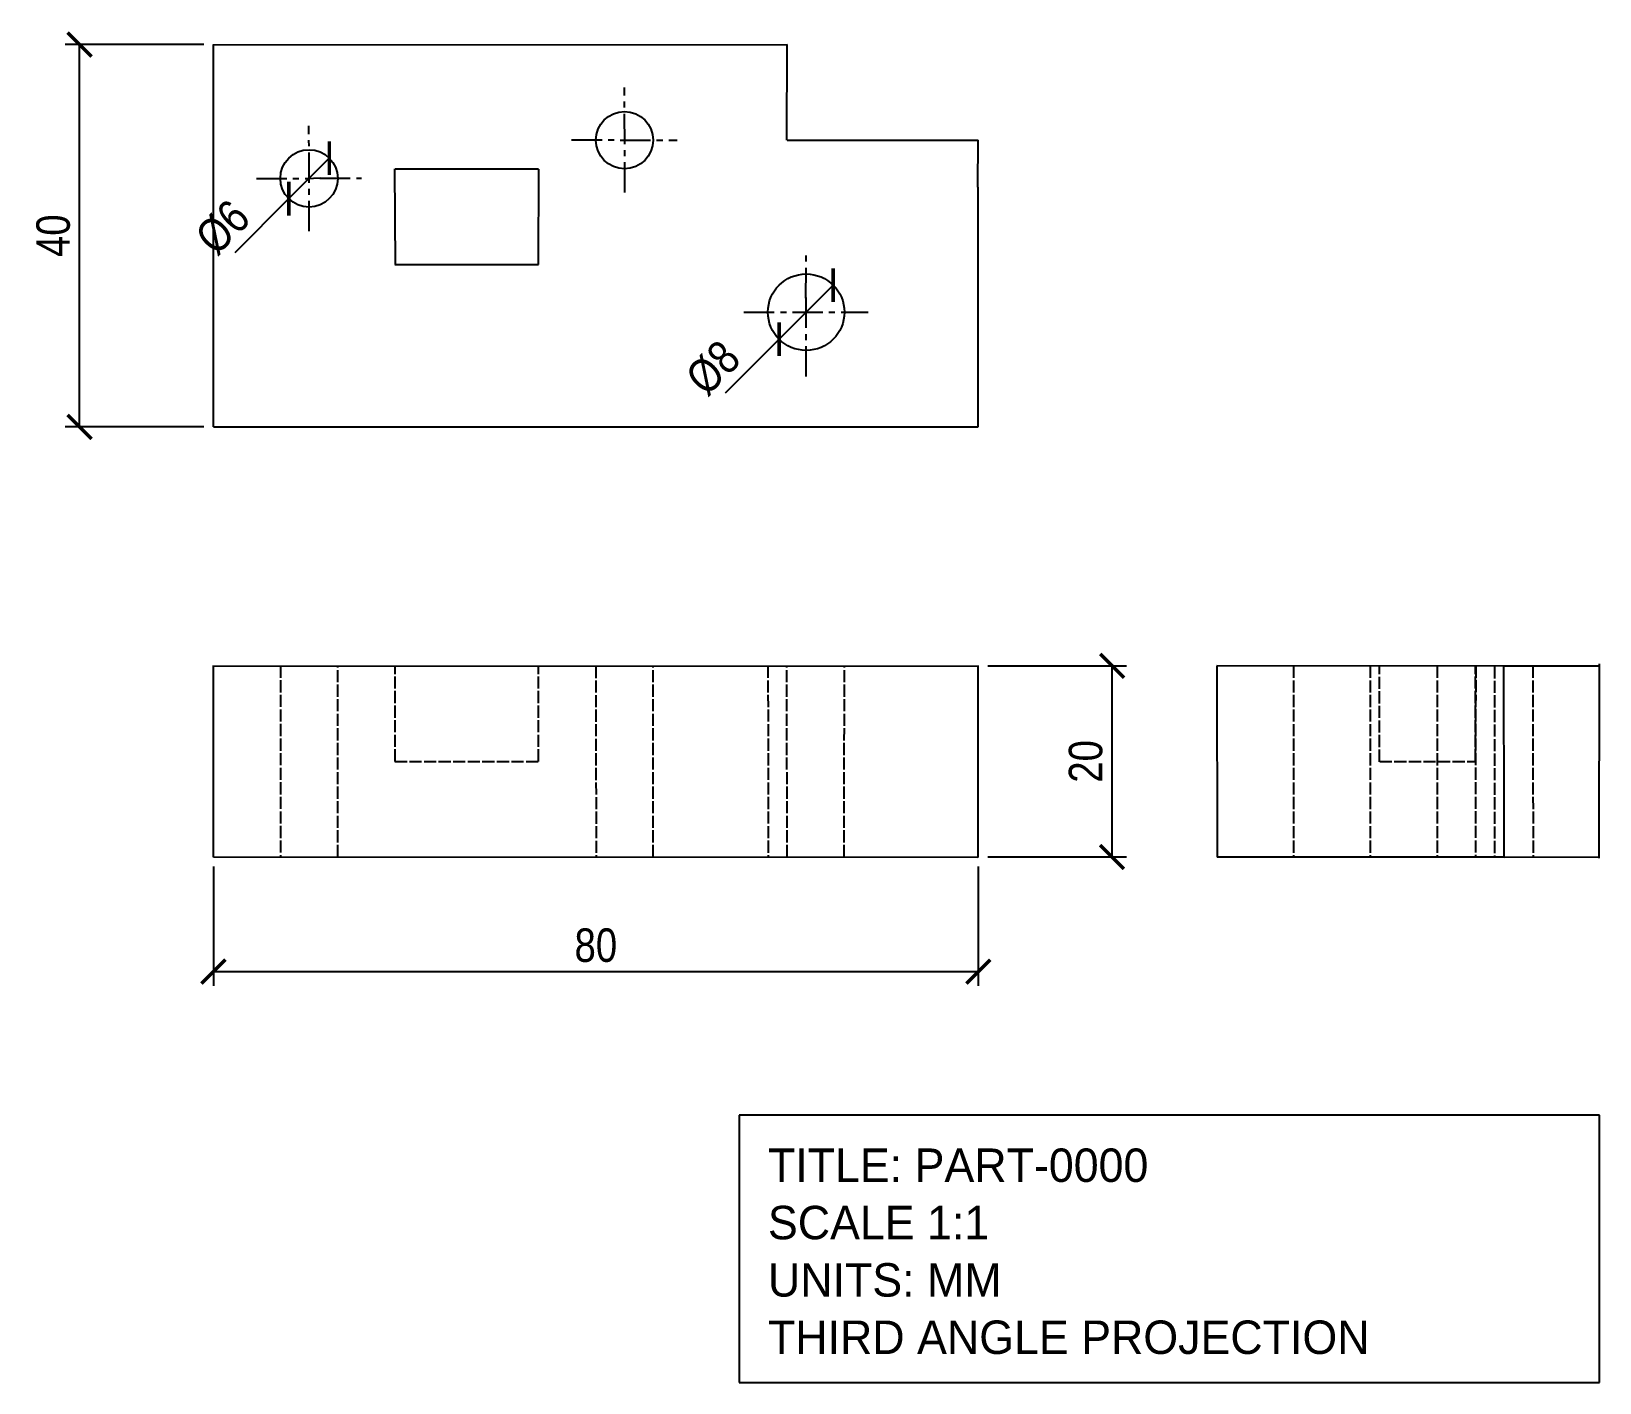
# Model space of a CAD drawing. Extents: x -19 to 145, y -55 to 86.
import ezdxf

# ---------------------------------------------------------------- set-up
doc = ezdxf.new("R2010")
doc.units = 0
doc.linetypes.add('CENTER', pattern=[5.08, 3.175, -0.635, 0.635, -0.635])
doc.linetypes.add('DASHED', pattern=[1.524, 1.27, -0.254])
for name, color, linetype in [('CENTER', 1, 'CENTER'), ('DIM', 3, 'CONTINUOUS'), ('HIDDEN', 8, 'DASHED'), ('TITLE', 5, 'CONTINUOUS'), ('VISIBLE', 7, 'CONTINUOUS')]:
    doc.layers.add(name, color=color, linetype=linetype)
doc.styles.add('OpenSansCondensed-Light', font='OpenSansCondensed-Light.ttf')
doc.dimstyles.new('EZDXF', dxfattribs={"dimtxt": 0.25, "dimasz": 0.175, "dimexe": 0.375, "dimexo": 0.125, "dimgap": 0.1, "dimtad": 1, "dimlfac": 100, "dimzin": 12, "dimdsep": 46, "dimtxsty": 'OpenSansCondensed-Light', "dimblk": 'ARCHTICK', "dimcen": 2.5, "dimazin": 3, "dimtfac": 0.5, "dimtmove": 2, "dimatfit": 3})

# ---------------------------------------------------------------- blocks, each defined once
blk = doc.blocks.new('_ARCHTICK')
at = {"color": 0, "linetype": 'BYBLOCK', "const_width": 0.15}
blk.add_lwpolyline([(-0.5, -0.5), (0.5, 0.5)], dxfattribs=at)

msp = doc.modelspace()

# ---------------------------------------------------------------- linework, layer by layer
at = {"layer": 'CENTER', "linetype": 'CENTER'}
for p, q in [((43.04, 69.51), (43, 80.52)), ((10.02, 65.47), (9.99, 76.5)), ((37.47, 75.02), (48.5, 75.01)), ((4.5, 70.97), (9.79, 70.97)), ((9.78, 71), (11.15, 71.05)), ((11.14, 71.01), (15.48, 71.02)), ((61.98, 58.48), (62, 63.5)), ((61.99, 50.27), (62, 58.53)), ((55.49, 57.01), (68.5, 57))]:
    msp.add_line(p, q, dxfattribs=at)
at = {"layer": 'HIDDEN', "linetype": 'DASHED'}
for p, q in [((7.01, 20.01), (7, 0)), ((13, 0), (13, 20)), ((19, 10), (19, 20)), ((34, 10), (34, 20)), ((39.99, 19.99), (40.03, -0.01)), ((46, 0), (46, 20)), ((58, 20), (58.04, -0.01)), ((60, 0), (59.99, 19.96)), ((65.98, 0), (66, 20)), ((112.99, 20), (112.98, 0)), ((120.99, 20), (121, 0.02)), ((121.99, 9.97), (121.98, 19.99)), ((128, 20), (128, 0)), ((132.04, 20.02), (132, 0)), ((132, 10), (132, 20)), ((133.99, 19.96), (134, 0)), ((138, 20), (138.04, -0.01)), ((18.98, 10), (34, 10)), ((122, 10), (132, 10))]:
    msp.add_line(p, q, dxfattribs=at)
at = {"layer": 'TITLE', "linetype": 'CONTINUOUS'}
for p, q in [((145, -27), (55, -27)), ((55, -27), (55, -55)), ((145, -55), (145, -27)), ((55, -55), (145, -55))]:
    msp.add_line(p, q, dxfattribs=at)
at = {"layer": 'VISIBLE', "linetype": 'CONTINUOUS'}
for p, q in [((-0.02, 84.99), (60, 85)), ((0, 45), (0, 85)), ((59.98, 75.01), (60, 85)), ((60, 75), (80, 75)), ((79.96, 70.07), (80, 75)), ((19.03, 61.98), (18.98, 72.01)), ((19, 72), (34, 72)), ((34, 62), (34.04, 71.98)), ((79.98, 45.02), (80, 70.08)), ((18.97, 62), (25.17, 61.99)), ((25.18, 62), (34, 62)), ((0, 45), (80, 45)), ((-0.03, 19.98), (80.01, 20)), ((-0.01, -0.01), (-0.01, 20.02)), ((79.98, -0.04), (80, 19.99)), ((104.95, 20.03), (135.18, 20)), ((105.03, -0.03), (105, 20)), ((135.01, 3.46), (134.99, 19.99)), ((135, 20), (145, 20)), ((144.96, -0.11), (144.98, 20.21)), ((135, 0), (135, 3.45)), ((0, 0), (79.97, -0.02)), ((105, 0), (135, 0)), ((135.01, -0.03), (145, 0))]:
    msp.add_line(p, q, dxfattribs=at)
for centre, radius in [((43, 75), 3), ((10, 71), 3), ((62, 57), 4)]:
    msp.add_circle(centre, radius, dxfattribs=at)

# ---------------------------------------------------------------- texts
at = {"layer": 'TITLE'}
for s, p in [('TITLE: PART-0000', (58, -34)), ('SCALE 1:1', (58, -40)), ('UNITS: MM', (58, -46)), ('THIRD ANGLE PROJECTION', (58, -52))]:
    msp.add_text(s, height=3.5, dxfattribs=at).set_placement(p)

# ---------------------------------------------------------------- dimensions: what is measured, and where the dimension line sits
at = {"layer": 'DIM'}
for base, p1, p2 in [((-14, 45), (0, 45), (0, 85)), ((94, 0), (80, 0), (80, 20))]:
    msp.add_linear_dim(base=base, p1=p1, p2=p2, angle=90, dimstyle='EZDXF', override={"dimtxt": 3.5, "dimasz": 2.5, "dimexe": 1.5, "dimexo": 1, "dimgap": 1, "dimdec": 1, "dimlfac": 1, "dimzin": 8}, dxfattribs=at).render()
for p1, p2 in [((12.12, 73.12), (7.88, 68.88)), ((64.83, 59.83), (59.17, 54.17))]:
    msp.add_diameter_dim_2p(p1=p1, p2=p2, dimstyle='EZDXF', override={"dimtxt": 3.5, "dimasz": 2.5, "dimexe": 1.5, "dimexo": 1, "dimgap": 1, "dimdec": 1, "dimlfac": 1, "dimzin": 8}, dxfattribs=at).render()
msp.add_linear_dim(base=(0, -12), p1=(0, 0), p2=(80, 0), dimstyle='EZDXF', override={"dimtxt": 3.5, "dimasz": 2.5, "dimexe": 1.5, "dimexo": 1, "dimgap": 1, "dimdec": 1, "dimlfac": 1, "dimzin": 8}, dxfattribs=at).render()

doc.saveas('drawing.dxf')
